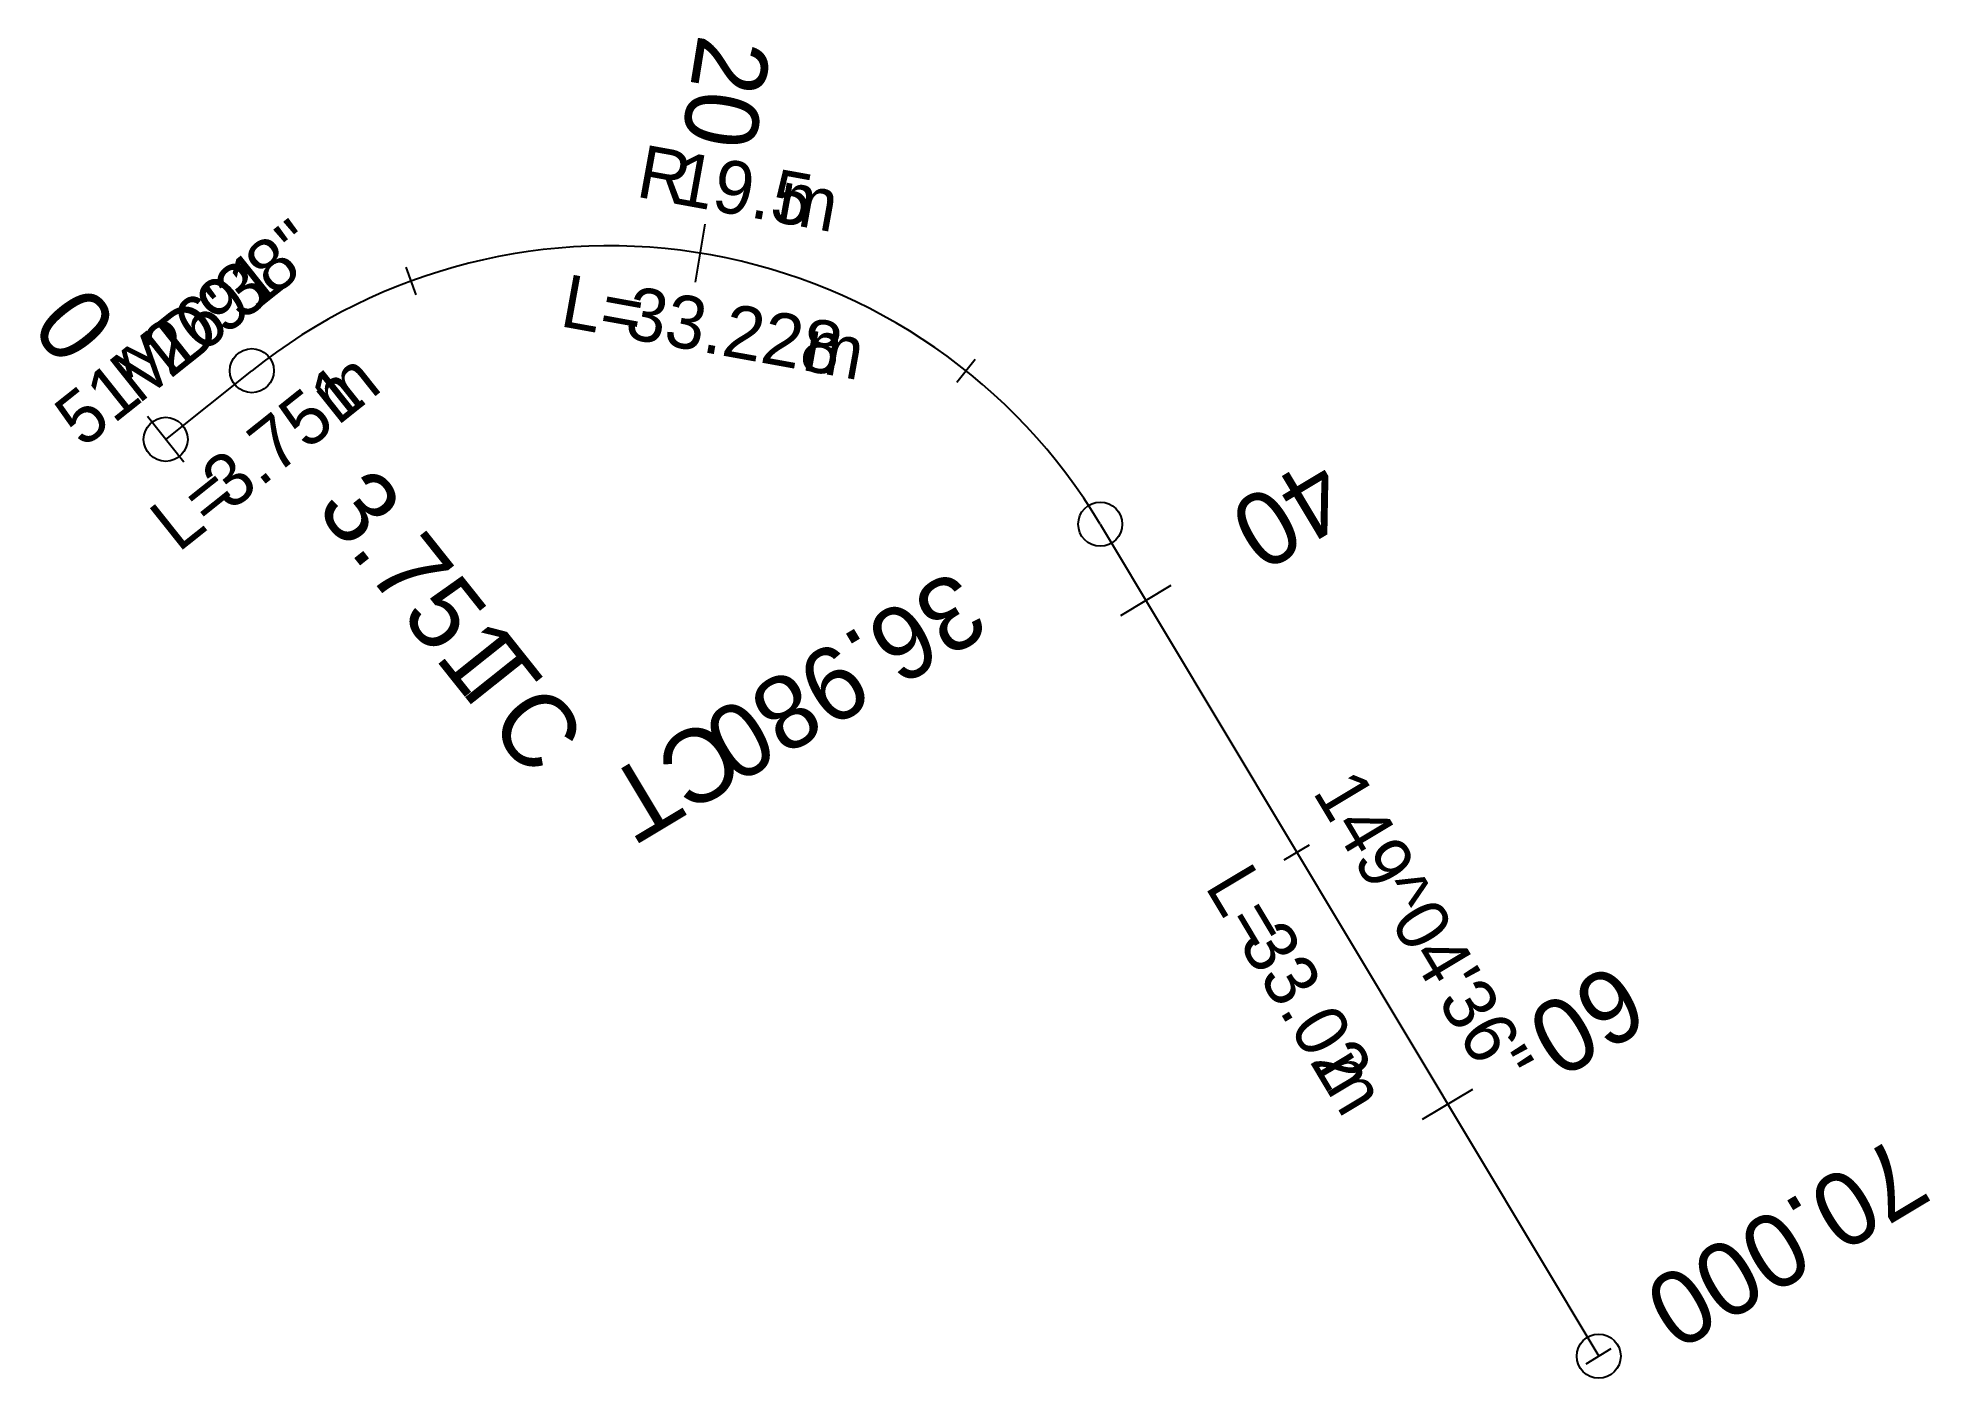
# Model space of a CAD drawing. Extents: x 268569.1 to 268633.5, y 5769863.6 to 5769909.2.
import ezdxf

# ---------------------------------------------------------------- set-up
doc = ezdxf.new("R2010")
doc.units = 0
for name, color, linetype in [('_CIVIL_CONSTRUCTION', 7, 'Continuous'), ('SURFACE_EXISTING_BREAKLINE', 7, 'Continuous'), ('SURFACE_EXISTING_CONTOUR_MAJOR', 7, 'Continuous'), ('SURFACE_EXISTING_CONTOUR_MINOR', 7, 'Continuous'), ('SURFACE_EXISTING_FLOW_ARROWS', 7, 'Continuous'), ('SURFACE_EXISTING_HIGH_POINTS', 7, 'Continuous'), ('SURFACE_EXISTING_HOLE', 7, 'Continuous'), ('SURFACE_EXISTING_ISLAND', 7, 'Continuous'), ('SURFACE_EXISTING_LOW_POINTS', 7, 'Continuous'), ('SURFACE_EXISTING_SPOT', 7, 'Continuous'), ('SURFACE_EXISTING_TRIANGLES', 7, 'Continuous')]:
    doc.layers.add(name, color=color, linetype=linetype)

msp = doc.modelspace()

# ---------------------------------------------------------------- linework, layer by layer
at = {"layer": '_CIVIL_CONSTRUCTION'}
for p, q in [((268573.408, 5769895.566), (268576.341, 5769897.904)), ((268605.223, 5769892.676), (268622.192, 5769864.349))]:
    msp.add_line(p, q, dxfattribs=at)
msp.add_arc((268588.495, 5769882.655), 19.5, 30.92327, 128.55598, dxfattribs=at)
at = {"layer": 'SURFACE_EXISTING_CONTOUR_MINOR'}
for p, q in [((268591.449, 5769900.918), (268591.768, 5769902.892)), ((268574.031, 5769894.784), (268572.784, 5769896.348)), ((268605.918, 5769889.571), (268607.633, 5769890.599)), ((268616.195, 5769872.414), (268617.911, 5769873.442))]:
    msp.add_line(p, q, dxfattribs=at)
at = {"layer": 'SURFACE_EXISTING_FLOW_ARROWS'}
for centre in [(268576.341, 5769897.904), (268573.408, 5769895.566), (268605.223, 5769892.676), (268622.192, 5769864.349)]:
    msp.add_circle(centre, 0.75, dxfattribs=at)
at = {"layer": 'SURFACE_EXISTING_ISLAND'}
for p, q in [((268581.936, 5769900.487), (268581.59, 5769901.425)), ((268600.341, 5769897.51), (268600.964, 5769898.292)), ((268611.485, 5769881.249), (268612.343, 5769881.763)), ((268621.763, 5769864.092), (268622.621, 5769864.606))]:
    msp.add_line(p, q, dxfattribs=at)

# ---------------------------------------------------------------- texts
at = {"layer": 'SURFACE_EXISTING_BREAKLINE'}
for s, rotation, p in [('51^26\'38"', 38.55598, (268570.587, 5769895.236)), ('149^04\'36"', 300.92327, (268612.43, 5769883.564))]:
    msp.add_text(s, height=1.8, rotation=rotation, dxfattribs=at).set_placement(p)
at = {"layer": 'SURFACE_EXISTING_CONTOUR_MAJOR'}
for s, p in [('R', (268589.377, 5769903.837)), ('19.5', (268590.62, 5769903.611)), ('m', (268594.142, 5769902.974))]:
    msp.add_text(s, height=1.8, rotation=349.73962, dxfattribs=at).set_placement(p)
at = {"layer": 'SURFACE_EXISTING_HIGH_POINTS'}
for s, rotation, p in [('3.751', 38.55598, (268575.592, 5769893.087)), ('m', 38.55598, (268579.268, 5769896.017)), ('L=', 38.55598, (268573.837, 5769891.688)), ('L=', 300.92327, (268608.765, 5769880.343)), ('33.02', 300.92327, (268609.918, 5769878.417)), ('m', 300.92327, (268612.491, 5769874.121))]:
    msp.add_text(s, height=1.8, rotation=rotation, dxfattribs=at).set_placement(p)
at = {"layer": 'SURFACE_EXISTING_HOLE'}
msp.add_text('MD91', height=1.8, rotation=38.55598, dxfattribs=at).set_placement((268572.473, 5769896.739))
at = {"layer": 'SURFACE_EXISTING_LOW_POINTS'}
for s, p in [('L=', (268586.784, 5769899.428)), ('33.228', (268588.992, 5769899.028)), ('m', (268595.024, 5769897.936))]:
    msp.add_text(s, height=1.8, rotation=349.73962, dxfattribs=at).set_placement(p)
at = {"layer": 'SURFACE_EXISTING_SPOT'}
for s, rotation, p in [('3.751', 308.55598, (268578.48, 5769893.215)), ('36.980', 210.92327, (268600.292, 5769891.179)), ('TC', 308.55598, (268583.064, 5769887.464)), ('CT', 210.92327, (268591.997, 5769886.21))]:
    msp.add_text(s, height=2.5, rotation=rotation, dxfattribs=at).set_placement(p)
at = {"layer": 'SURFACE_EXISTING_TRIANGLES'}
for s, rotation, p in [('20', 260.81387, (268591.555, 5769909.403)), ('0', 308.55598, (268568.754, 5769899.398)), ('40', 210.92327, (268612.638, 5769895.054)), ('60', 210.92327, (268622.754, 5769877.8)), ('70.000', 210.92327, (268632.337, 5769871.883))]:
    msp.add_text(s, height=2.5, rotation=rotation, dxfattribs=at).set_placement(p)

doc.saveas('drawing.dxf')
